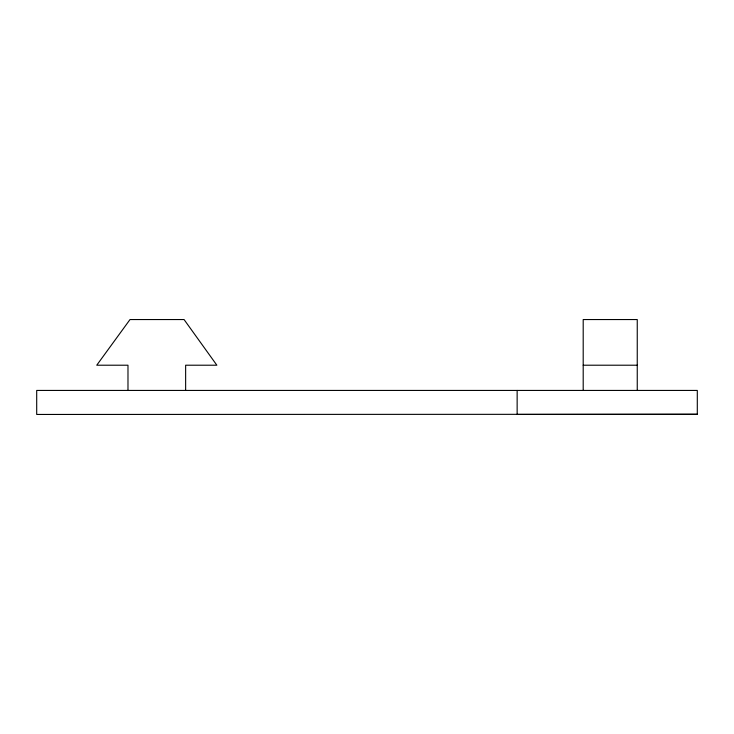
<?xml version="1.0" encoding="UTF-8"?>
<svg xmlns="http://www.w3.org/2000/svg" width="734" height="734" viewBox="0 0 734 734"><rect width="100%" height="100%" fill="white"/><g stroke="black" fill="none" stroke-linecap="round" stroke-linejoin="round"><path stroke-width="1.1" d="M697.3 414.288L36.7 414.453L36.7 390.433L697.3 390.433L697.3 414.288L517.14 414.453L517.14 390.433M583.2 365.211L637.25 365.211M637.25 390.433L637.25 319.547L583.2 319.547L583.2 390.433M185.638 390.433L185.638 365.211L216.86 365.211L184.06 319.547L130.01 319.547L96.75 365.211L127.982 365.211L127.982 390.433"/></g></svg>
